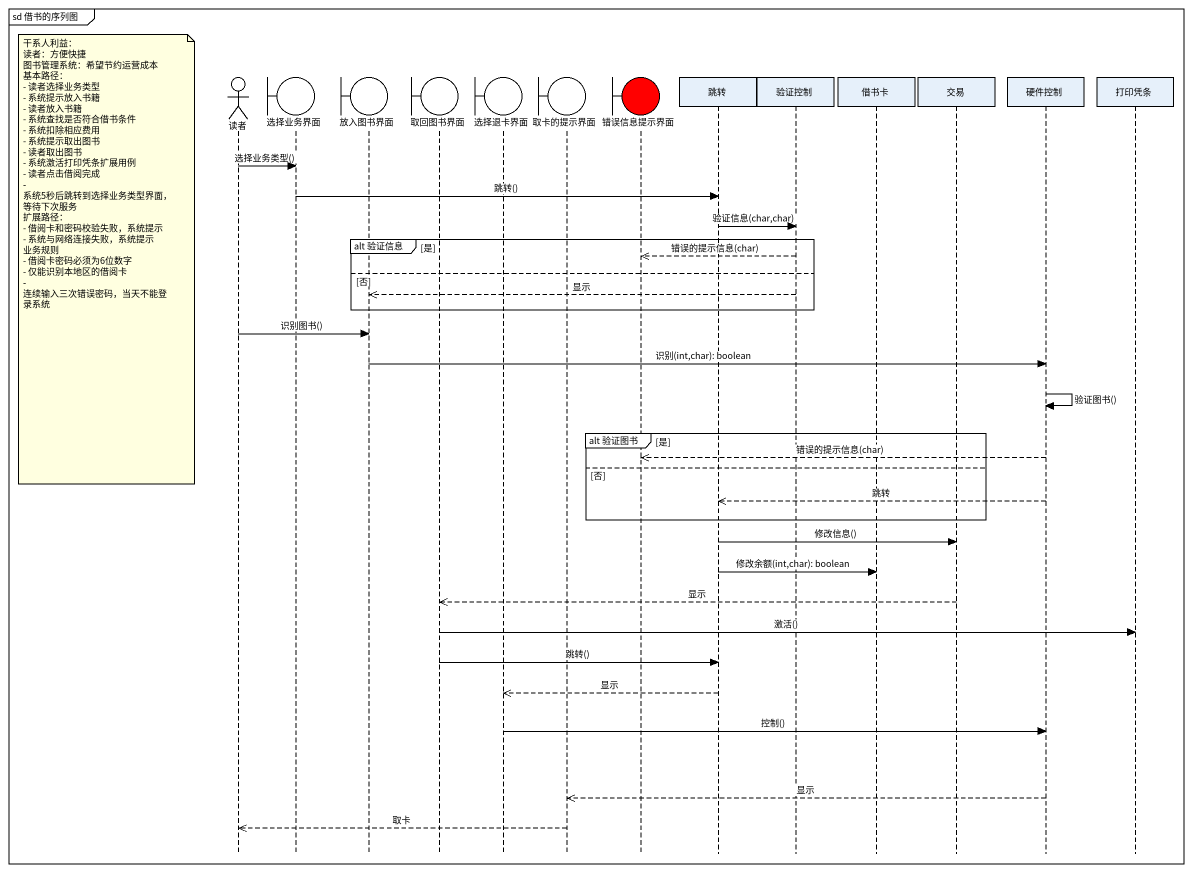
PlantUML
@startuml
mainframe sd 借书的序列图
hide footbox
actor 读者
boundary 选择业务界面
boundary 放入图书界面
boundary 取回图书界面
boundary 选择退卡界面
boundary 取卡的提示界面
boundary 错误信息提示界面 #FF0000
participant 跳转
participant 验证控制
participant 借书卡
participant 交易
participant 硬件控制
participant 打印凭条

读者 -> 选择业务界面 : 选择业务类型()
选择业务界面 -> 跳转 : 跳转()
跳转 -> 验证控制 : 验证信息(char,char)
group alt 验证信息 [是]
  验证控制 -->> 错误信息提示界面 : 错误的提示信息(char)
  note left of 读者
    干系人利益：
    读者：方便快捷
    图书管理系统：希望节约运营成本
    基本路径：
    - 读者选择业务类型
    - 系统提示放入书籍
    - 读者放入书籍
    - 系统查找是否符合借书条件
    - 系统扣除相应费用
    - 系统提示取出图书
    - 读者取出图书
    - 系统激活打印凭条扩展用例
    - 读者点击借阅完成
    - 系统5秒后跳转到选择业务类型界面，等待下次服务
    扩展路径：
    - 借阅卡和密码校验失败，系统提示
    - 系统与网络连接失败，系统提示
    业务规则
    - 借阅卡密码必须为6位数字
    - 仅能识别本地区的借阅卡
    - 连续输入三次错误密码，当天不能登录系统
  end note
else 否
  验证控制 -->> 放入图书界面 : 显示
end
读者 -> 放入图书界面 : 识别图书()
放入图书界面 -> 硬件控制 : 识别(int,char): boolean
硬件控制 -> 硬件控制 : 验证图书()
group alt 验证图书 [是]
  硬件控制 -->> 错误信息提示界面 : 错误的提示信息(char)
else 否
  硬件控制 -->> 跳转 : 跳转
end
跳转 -> 交易 : 修改信息()
跳转 -> 借书卡 : 修改余额(int,char): boolean
交易 -->> 取回图书界面 : 显示
取回图书界面 -> 打印凭条 : 激活()
取回图书界面 -> 跳转 : 跳转()
跳转 -->> 选择退卡界面 : 显示
选择退卡界面 -> 硬件控制 : 控制()
硬件控制 -->> 取卡的提示界面 : 显示
取卡的提示界面 -->> 读者 : 取卡
@enduml
